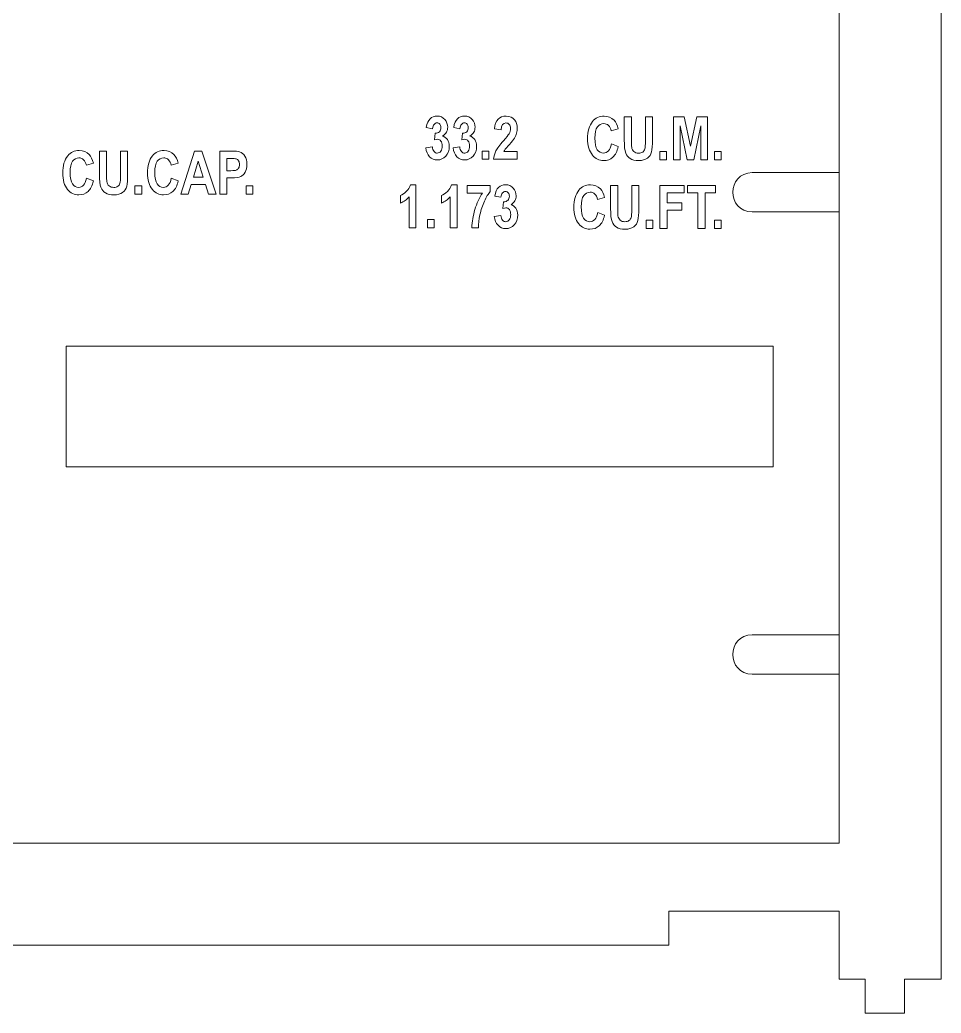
# Model space of a CAD drawing. Header units: centimetres. Extents: x -58 to 58, y -29 to 29.
# Drawn here: x -36.33 to -29.29, y -3.24 to 4.35 of the extents above; entities that cross this region are included whole.
import ezdxf

# ---------------------------------------------------------------- set-up
doc = ezdxf.new("R2010")
doc.units = ezdxf.units.CM
doc.header["$MEASUREMENT"] = 0
doc.layers.add('Layer 1', color=7, linetype='Continuous')

msp = doc.modelspace()

# ---------------------------------------------------------------- linework, layer by layer
at = {"layer": 'Layer 1', "color": 140, "lineweight": 20}
for points in [[(-42.87349, -1.93732), (-30.07363, -1.93732), (-30.07363, 11.66366), (-42.87349, 11.66366), (-42.87349, -1.93732)], [(-35.97586, 0.93627), (-30.57586, 0.93627), (-30.57586, 1.85693), (-35.97586, 1.85693), (-35.97586, 0.93627)]]:
    msp.add_lwpolyline(points, close=True, dxfattribs=at)
at = {"layer": 'Layer 1', "lineweight": 9}
msp.add_open_spline([(-29.29362, 12.7031), (-29.29362, 12.7031), (-31.3736, 12.7031), (-31.3736, 12.7031), (-31.3736, 12.7031), (-31.3736, 12.7031), (-31.3736, 12.96309), (-31.3736, 12.96309), (-31.3736, 12.96309), (-31.3736, 12.96309), (-36.47356, 12.96309), (-36.47356, 12.96309), (-36.47356, 12.96309), (-36.47356, 12.96309), (-41.57351, 12.96309), (-41.57351, 12.96309), (-41.57351, 12.96309), (-41.57351, 12.96309), (-41.57351, 12.7031), (-41.57351, 12.7031), (-41.57351, 12.7031), (-41.57351, 12.7031), (-43.65349, 12.7031), (-43.65349, 12.7031), (-43.65349, 12.7031), (-43.65349, 12.7031), (-43.65349, -2.97676), (-43.65349, -2.97676), (-43.65349, -2.97676), (-43.65349, -2.97676), (-43.37349, -2.97676), (-43.37349, -2.97676), (-43.37349, -2.97676), (-43.37349, -2.97676), (-43.37349, -3.23675), (-43.37349, -3.23675), (-43.37349, -3.23675), (-43.37349, -3.23675), (-43.07349, -3.23675), (-43.07349, -3.23675), (-43.07349, -3.23675), (-43.07349, -3.23675), (-43.07349, -2.97676), (-43.07349, -2.97676), (-43.07349, -2.97676), (-43.07349, -2.97676), (-42.87349, -2.97676), (-42.87349, -2.97676), (-42.87349, -2.97676), (-42.87349, -2.97676), (-42.87349, -2.45676), (-42.87349, -2.45676), (-42.87349, -2.45676), (-42.87349, -2.45676), (-41.57351, -2.45676), (-41.57351, -2.45676), (-41.57351, -2.45676), (-41.57351, -2.45676), (-41.57351, -2.71676), (-41.57351, -2.71676), (-41.57351, -2.71676), (-41.57351, -2.71676), (-36.47356, -2.71676), (-36.47356, -2.71676), (-36.47356, -2.71676), (-36.47356, -2.71676), (-31.3736, -2.71676), (-31.3736, -2.71676), (-31.3736, -2.71676), (-31.3736, -2.71676), (-31.3736, -2.45676), (-31.3736, -2.45676), (-31.3736, -2.45676), (-31.3736, -2.45676), (-30.07362, -2.45676), (-30.07362, -2.45676), (-30.07362, -2.45676), (-30.07362, -2.45676), (-30.07362, -2.97676), (-30.07362, -2.97676), (-30.07362, -2.97676), (-30.07362, -2.97676), (-29.87362, -2.97676), (-29.87362, -2.97676), (-29.87362, -2.97676), (-29.87362, -2.97676), (-29.87362, -3.23675), (-29.87362, -3.23675), (-29.87362, -3.23675), (-29.87362, -3.23675), (-29.57362, -3.23675), (-29.57362, -3.23675), (-29.57362, -3.23675), (-29.57362, -3.23675), (-29.57362, -2.97676), (-29.57362, -2.97676), (-29.57362, -2.97676), (-29.57362, -2.97676), (-29.29362, -2.97676), (-29.29362, -2.97676), (-29.29362, -2.97676), (-29.29362, -2.97676), (-29.29362, 12.7031), (-29.29362, 12.7031)], degree=3, knots=[0, 0, 0, 0, 0.037037, 0.037037, 0.037037, 0.037037, 0.0740741, 0.0740741, 0.0740741, 0.0740741, 0.1111111, 0.1111111, 0.1111111, 0.1111111, 0.1481481, 0.1481481, 0.1481481, 0.1481481, 0.1851852, 0.1851852, 0.1851852, 0.1851852, 0.2222222, 0.2222222, 0.2222222, 0.2222222, 0.2592593, 0.2592593, 0.2592593, 0.2592593, 0.2962963, 0.2962963, 0.2962963, 0.2962963, 0.3333333, 0.3333333, 0.3333333, 0.3333333, 0.3703704, 0.3703704, 0.3703704, 0.3703704, 0.4074074, 0.4074074, 0.4074074, 0.4074074, 0.4444444, 0.4444444, 0.4444444, 0.4444444, 0.4814815, 0.4814815, 0.4814815, 0.4814815, 0.5185185, 0.5185185, 0.5185185, 0.5185185, 0.5555556, 0.5555556, 0.5555556, 0.5555556, 0.5925926, 0.5925926, 0.5925926, 0.5925926, 0.6296296, 0.6296296, 0.6296296, 0.6296296, 0.6666667, 0.6666667, 0.6666667, 0.6666667, 0.7037037, 0.7037037, 0.7037037, 0.7037037, 0.7407407, 0.7407407, 0.7407407, 0.7407407, 0.7777778, 0.7777778, 0.7777778, 0.7777778, 0.8148148, 0.8148148, 0.8148148, 0.8148148, 0.8518519, 0.8518519, 0.8518519, 0.8518519, 0.8888889, 0.8888889, 0.8888889, 0.8888889, 0.9259259, 0.9259259, 0.9259259, 0.9259259, 1, 1, 1, 1], dxfattribs=at)
at = {"layer": 'Layer 1', "color": 140, "lineweight": 9}
for points, knots in [([(-33.22946, 3.37323), (-33.22946, 3.37323), (-33.17947, 3.38056), (-33.17947, 3.38056), (-33.17947, 3.38056), (-33.1781, 3.36512), (-33.17389, 3.35328), (-33.16679, 3.3451), (-33.16679, 3.3451), (-33.1596, 3.33692), (-33.15119, 3.33287), (-33.14149, 3.33287), (-33.14149, 3.33287), (-33.13094, 3.33287), (-33.12207, 3.33768), (-33.11473, 3.34739), (-33.11473, 3.34739), (-33.10747, 3.3571), (-33.1038, 3.37047), (-33.1038, 3.3876), (-33.1038, 3.3876), (-33.1038, 3.40357), (-33.10732, 3.41611), (-33.11435, 3.4252), (-33.11435, 3.4252), (-33.12138, 3.4343), (-33.12987, 3.43881), (-33.13988, 3.43881), (-33.13988, 3.43881), (-33.14645, 3.43881), (-33.15433, 3.4372), (-33.16342, 3.43407), (-33.16342, 3.43407), (-33.16342, 3.43407), (-33.15784, 3.48559), (-33.15784, 3.48559), (-33.15784, 3.48559), (-33.14439, 3.48528), (-33.13377, 3.48887), (-33.12589, 3.49629), (-33.12589, 3.49629), (-33.11817, 3.50362), (-33.11435, 3.5141), (-33.11435, 3.52755), (-33.11435, 3.52755), (-33.11435, 3.53878), (-33.1171, 3.54765), (-33.12268, 3.55399), (-33.12268, 3.55399), (-33.12826, 3.56034), (-33.13537, 3.56355), (-33.14409, 3.56355), (-33.14409, 3.56355), (-33.1528, 3.56355), (-33.16037, 3.55988), (-33.16671, 3.55247), (-33.16671, 3.55247), (-33.17313, 3.54505), (-33.17688, 3.53405), (-33.1781, 3.51952), (-33.1781, 3.51952), (-33.1781, 3.51952), (-33.22579, 3.52915), (-33.22579, 3.52915), (-33.22579, 3.52915), (-33.22083, 3.55935), (-33.2112, 3.58121), (-33.19683, 3.59489), (-33.19683, 3.59489), (-33.18253, 3.60857), (-33.16442, 3.61537), (-33.14256, 3.61537), (-33.14256, 3.61537), (-33.1181, 3.61537), (-33.09861, 3.60666), (-33.08416, 3.58923), (-33.08416, 3.58923), (-33.06971, 3.5718), (-33.06253, 3.55254), (-33.06253, 3.53145), (-33.06253, 3.53145), (-33.06253, 3.51715), (-33.06574, 3.50424), (-33.07224, 3.49277), (-33.07224, 3.49277), (-33.07873, 3.4813), (-33.08844, 3.47129), (-33.10136, 3.46265), (-33.10136, 3.46265), (-33.08638, 3.4586), (-33.07415, 3.44974), (-33.06475, 3.43598), (-33.06475, 3.43598), (-33.05534, 3.4223), (-33.05061, 3.4051), (-33.05061, 3.38446), (-33.05061, 3.38446), (-33.05061, 3.3545), (-33.05955, 3.32966), (-33.07736, 3.31001), (-33.07736, 3.31001), (-33.09517, 3.29037), (-33.11642, 3.28059), (-33.14103, 3.28059), (-33.14103, 3.28059), (-33.16465, 3.28059), (-33.1846, 3.28884), (-33.20095, 3.30543), (-33.20095, 3.30543), (-33.21723, 3.32201), (-33.22679, 3.34456), (-33.22946, 3.37323)], [0, 0, 0, 0, 0.0344828, 0.0344828, 0.0344828, 0.0344828, 0.0689655, 0.0689655, 0.0689655, 0.0689655, 0.1034483, 0.1034483, 0.1034483, 0.1034483, 0.137931, 0.137931, 0.137931, 0.137931, 0.1724138, 0.1724138, 0.1724138, 0.1724138, 0.2068966, 0.2068966, 0.2068966, 0.2068966, 0.2413793, 0.2413793, 0.2413793, 0.2413793, 0.2758621, 0.2758621, 0.2758621, 0.2758621, 0.3103448, 0.3103448, 0.3103448, 0.3103448, 0.3448276, 0.3448276, 0.3448276, 0.3448276, 0.3793103, 0.3793103, 0.3793103, 0.3793103, 0.4137931, 0.4137931, 0.4137931, 0.4137931, 0.4482759, 0.4482759, 0.4482759, 0.4482759, 0.4827586, 0.4827586, 0.4827586, 0.4827586, 0.5172414, 0.5172414, 0.5172414, 0.5172414, 0.5517241, 0.5517241, 0.5517241, 0.5517241, 0.5862069, 0.5862069, 0.5862069, 0.5862069, 0.6206897, 0.6206897, 0.6206897, 0.6206897, 0.6551724, 0.6551724, 0.6551724, 0.6551724, 0.6896552, 0.6896552, 0.6896552, 0.6896552, 0.7241379, 0.7241379, 0.7241379, 0.7241379, 0.7586207, 0.7586207, 0.7586207, 0.7586207, 0.7931034, 0.7931034, 0.7931034, 0.7931034, 0.8275862, 0.8275862, 0.8275862, 0.8275862, 0.862069, 0.862069, 0.862069, 0.862069, 0.8965517, 0.8965517, 0.8965517, 0.8965517, 0.9310345, 0.9310345, 0.9310345, 0.9310345, 1, 1, 1, 1]), ([(-33.02033, 3.37323), (-33.02033, 3.37323), (-32.97034, 3.38056), (-32.97034, 3.38056), (-32.97034, 3.38056), (-32.96897, 3.36512), (-32.96476, 3.35328), (-32.95766, 3.3451), (-32.95766, 3.3451), (-32.95047, 3.33692), (-32.94206, 3.33287), (-32.93236, 3.33287), (-32.93236, 3.33287), (-32.92181, 3.33287), (-32.91294, 3.33768), (-32.9056, 3.34739), (-32.9056, 3.34739), (-32.89834, 3.3571), (-32.89467, 3.37047), (-32.89467, 3.3876), (-32.89467, 3.3876), (-32.89467, 3.40357), (-32.89819, 3.41611), (-32.90522, 3.4252), (-32.90522, 3.4252), (-32.91225, 3.4343), (-32.92074, 3.43881), (-32.93075, 3.43881), (-32.93075, 3.43881), (-32.93732, 3.43881), (-32.9452, 3.4372), (-32.95429, 3.43407), (-32.95429, 3.43407), (-32.95429, 3.43407), (-32.94871, 3.48559), (-32.94871, 3.48559), (-32.94871, 3.48559), (-32.93526, 3.48528), (-32.92464, 3.48887), (-32.91676, 3.49629), (-32.91676, 3.49629), (-32.90904, 3.50362), (-32.90522, 3.5141), (-32.90522, 3.52755), (-32.90522, 3.52755), (-32.90522, 3.53878), (-32.90797, 3.54765), (-32.91355, 3.55399), (-32.91355, 3.55399), (-32.91913, 3.56034), (-32.92624, 3.56355), (-32.93496, 3.56355), (-32.93496, 3.56355), (-32.94367, 3.56355), (-32.95124, 3.55988), (-32.95758, 3.55247), (-32.95758, 3.55247), (-32.964, 3.54505), (-32.96775, 3.53405), (-32.96897, 3.51952), (-32.96897, 3.51952), (-32.96897, 3.51952), (-33.01666, 3.52915), (-33.01666, 3.52915), (-33.01666, 3.52915), (-33.0117, 3.55935), (-33.00207, 3.58121), (-32.9877, 3.59489), (-32.9877, 3.59489), (-32.9734, 3.60857), (-32.95529, 3.61537), (-32.93343, 3.61537), (-32.93343, 3.61537), (-32.90897, 3.61537), (-32.88948, 3.60666), (-32.87503, 3.58923), (-32.87503, 3.58923), (-32.86058, 3.5718), (-32.8534, 3.55254), (-32.8534, 3.53145), (-32.8534, 3.53145), (-32.8534, 3.51715), (-32.85661, 3.50424), (-32.86311, 3.49277), (-32.86311, 3.49277), (-32.8696, 3.4813), (-32.87931, 3.47129), (-32.89223, 3.46265), (-32.89223, 3.46265), (-32.87725, 3.4586), (-32.86502, 3.44974), (-32.85562, 3.43598), (-32.85562, 3.43598), (-32.84621, 3.4223), (-32.84148, 3.4051), (-32.84148, 3.38446), (-32.84148, 3.38446), (-32.84148, 3.3545), (-32.85042, 3.32966), (-32.86823, 3.31001), (-32.86823, 3.31001), (-32.88604, 3.29037), (-32.90729, 3.28059), (-32.9319, 3.28059), (-32.9319, 3.28059), (-32.95552, 3.28059), (-32.97547, 3.28884), (-32.99182, 3.30543), (-32.99182, 3.30543), (-33.0081, 3.32201), (-33.01766, 3.34456), (-33.02033, 3.37323)], [0, 0, 0, 0, 0.0344828, 0.0344828, 0.0344828, 0.0344828, 0.0689655, 0.0689655, 0.0689655, 0.0689655, 0.1034483, 0.1034483, 0.1034483, 0.1034483, 0.137931, 0.137931, 0.137931, 0.137931, 0.1724138, 0.1724138, 0.1724138, 0.1724138, 0.2068966, 0.2068966, 0.2068966, 0.2068966, 0.2413793, 0.2413793, 0.2413793, 0.2413793, 0.2758621, 0.2758621, 0.2758621, 0.2758621, 0.3103448, 0.3103448, 0.3103448, 0.3103448, 0.3448276, 0.3448276, 0.3448276, 0.3448276, 0.3793103, 0.3793103, 0.3793103, 0.3793103, 0.4137931, 0.4137931, 0.4137931, 0.4137931, 0.4482759, 0.4482759, 0.4482759, 0.4482759, 0.4827586, 0.4827586, 0.4827586, 0.4827586, 0.5172414, 0.5172414, 0.5172414, 0.5172414, 0.5517241, 0.5517241, 0.5517241, 0.5517241, 0.5862069, 0.5862069, 0.5862069, 0.5862069, 0.6206897, 0.6206897, 0.6206897, 0.6206897, 0.6551724, 0.6551724, 0.6551724, 0.6551724, 0.6896552, 0.6896552, 0.6896552, 0.6896552, 0.7241379, 0.7241379, 0.7241379, 0.7241379, 0.7586207, 0.7586207, 0.7586207, 0.7586207, 0.7931034, 0.7931034, 0.7931034, 0.7931034, 0.8275862, 0.8275862, 0.8275862, 0.8275862, 0.862069, 0.862069, 0.862069, 0.862069, 0.8965517, 0.8965517, 0.8965517, 0.8965517, 0.9310345, 0.9310345, 0.9310345, 0.9310345, 1, 1, 1, 1]), ([(-32.53054, 3.34433), (-32.53054, 3.34433), (-32.53054, 3.28609), (-32.53054, 3.28609), (-32.53054, 3.28609), (-32.53054, 3.28609), (-32.71123, 3.28609), (-32.71123, 3.28609), (-32.71123, 3.28609), (-32.70932, 3.30818), (-32.70336, 3.32912), (-32.6935, 3.349), (-32.6935, 3.349), (-32.68356, 3.36895), (-32.6643, 3.39501), (-32.63571, 3.42742), (-32.63571, 3.42742), (-32.61309, 3.45318), (-32.59918, 3.4706), (-32.59398, 3.4797), (-32.59398, 3.4797), (-32.58626, 3.493), (-32.58236, 3.5063), (-32.58236, 3.51975), (-32.58236, 3.51975), (-32.58236, 3.53405), (-32.58557, 3.54482), (-32.59191, 3.55216), (-32.59191, 3.55216), (-32.59833, 3.55942), (-32.60674, 3.56309), (-32.61714, 3.56309), (-32.61714, 3.56309), (-32.63984, 3.56309), (-32.65214, 3.54597), (-32.6539, 3.51173), (-32.6539, 3.51173), (-32.6539, 3.51173), (-32.70527, 3.51861), (-32.70527, 3.51861), (-32.70527, 3.51861), (-32.70213, 3.55193), (-32.69288, 3.57639), (-32.67744, 3.59198), (-32.67744, 3.59198), (-32.66201, 3.60758), (-32.64144, 3.61537), (-32.61576, 3.61537), (-32.61576, 3.61537), (-32.58756, 3.61537), (-32.56631, 3.6062), (-32.55202, 3.58786), (-32.55202, 3.58786), (-32.53772, 3.56951), (-32.53054, 3.54849), (-32.53054, 3.52472), (-32.53054, 3.52472), (-32.53054, 3.51127), (-32.53237, 3.49827), (-32.53604, 3.48566), (-32.53604, 3.48566), (-32.53963, 3.47305), (-32.54529, 3.46036), (-32.55286, 3.4476), (-32.55286, 3.4476), (-32.5605, 3.43483), (-32.57311, 3.41855), (-32.59084, 3.39876), (-32.59084, 3.39876), (-32.60735, 3.38011), (-32.61783, 3.3678), (-32.62226, 3.36176), (-32.62226, 3.36176), (-32.62662, 3.3558), (-32.63021, 3.34999), (-32.63288, 3.34433), (-32.63288, 3.34433), (-32.63288, 3.34433), (-32.53054, 3.34433), (-32.53054, 3.34433)], [0, 0, 0, 0, 0.047619, 0.047619, 0.047619, 0.047619, 0.0952381, 0.0952381, 0.0952381, 0.0952381, 0.1428571, 0.1428571, 0.1428571, 0.1428571, 0.1904762, 0.1904762, 0.1904762, 0.1904762, 0.2380952, 0.2380952, 0.2380952, 0.2380952, 0.2857143, 0.2857143, 0.2857143, 0.2857143, 0.3333333, 0.3333333, 0.3333333, 0.3333333, 0.3809524, 0.3809524, 0.3809524, 0.3809524, 0.4285714, 0.4285714, 0.4285714, 0.4285714, 0.4761905, 0.4761905, 0.4761905, 0.4761905, 0.5238095, 0.5238095, 0.5238095, 0.5238095, 0.5714286, 0.5714286, 0.5714286, 0.5714286, 0.6190476, 0.6190476, 0.6190476, 0.6190476, 0.6666667, 0.6666667, 0.6666667, 0.6666667, 0.7142857, 0.7142857, 0.7142857, 0.7142857, 0.7619048, 0.7619048, 0.7619048, 0.7619048, 0.8095238, 0.8095238, 0.8095238, 0.8095238, 0.8571429, 0.8571429, 0.8571429, 0.8571429, 0.9047619, 0.9047619, 0.9047619, 0.9047619, 1, 1, 1, 1]), ([(-31.81233, 3.40257), (-31.81233, 3.40257), (-31.75959, 3.38239), (-31.75959, 3.38239), (-31.75959, 3.38239), (-31.76777, 3.34548), (-31.78145, 3.31857), (-31.80056, 3.30153), (-31.80056, 3.30153), (-31.81967, 3.28448), (-31.84314, 3.276), (-31.87104, 3.276), (-31.87104, 3.276), (-31.90612, 3.276), (-31.93455, 3.28953), (-31.95634, 3.31651), (-31.95634, 3.31651), (-31.98141, 3.34769), (-31.99394, 3.38981), (-31.99394, 3.44278), (-31.99394, 3.44278), (-31.99394, 3.49873), (-31.98133, 3.54253), (-31.95611, 3.57417), (-31.95611, 3.57417), (-31.9341, 3.60161), (-31.90459, 3.61537), (-31.8676, 3.61537), (-31.8676, 3.61537), (-31.83741, 3.61537), (-31.81218, 3.60505), (-31.79185, 3.58441), (-31.79185, 3.58441), (-31.7774, 3.56974), (-31.76678, 3.54795), (-31.76005, 3.51906), (-31.76005, 3.51906), (-31.76005, 3.51906), (-31.81371, 3.50347), (-31.81371, 3.50347), (-31.81371, 3.50347), (-31.81715, 3.5212), (-31.82403, 3.53481), (-31.83427, 3.54428), (-31.83427, 3.54428), (-31.84451, 3.55376), (-31.85659, 3.5585), (-31.8705, 3.5585), (-31.8705, 3.5585), (-31.89037, 3.5585), (-31.90658, 3.54986), (-31.91911, 3.53259), (-31.91911, 3.53259), (-31.93173, 3.51531), (-31.93799, 3.4868), (-31.93799, 3.44706), (-31.93799, 3.44706), (-31.93799, 3.40578), (-31.93188, 3.37643), (-31.91965, 3.35901), (-31.91965, 3.35901), (-31.90742, 3.34158), (-31.8916, 3.33286), (-31.87203, 3.33286), (-31.87203, 3.33286), (-31.85774, 3.33286), (-31.84535, 3.33844), (-31.83488, 3.34953), (-31.83488, 3.34953), (-31.82449, 3.36069), (-31.81692, 3.37834), (-31.81233, 3.40257)], [0, 0, 0, 0, 0.0526316, 0.0526316, 0.0526316, 0.0526316, 0.1052632, 0.1052632, 0.1052632, 0.1052632, 0.1578947, 0.1578947, 0.1578947, 0.1578947, 0.2105263, 0.2105263, 0.2105263, 0.2105263, 0.2631579, 0.2631579, 0.2631579, 0.2631579, 0.3157895, 0.3157895, 0.3157895, 0.3157895, 0.3684211, 0.3684211, 0.3684211, 0.3684211, 0.4210526, 0.4210526, 0.4210526, 0.4210526, 0.4736842, 0.4736842, 0.4736842, 0.4736842, 0.5263158, 0.5263158, 0.5263158, 0.5263158, 0.5789474, 0.5789474, 0.5789474, 0.5789474, 0.6315789, 0.6315789, 0.6315789, 0.6315789, 0.6842105, 0.6842105, 0.6842105, 0.6842105, 0.7368421, 0.7368421, 0.7368421, 0.7368421, 0.7894737, 0.7894737, 0.7894737, 0.7894737, 0.8421053, 0.8421053, 0.8421053, 0.8421053, 0.8947368, 0.8947368, 0.8947368, 0.8947368, 1, 1, 1, 1]), ([(-31.71335, 3.60986), (-31.71335, 3.60986), (-31.65924, 3.60986), (-31.65924, 3.60986), (-31.65924, 3.60986), (-31.65924, 3.60986), (-31.65924, 3.43223), (-31.65924, 3.43223), (-31.65924, 3.43223), (-31.65924, 3.40464), (-31.65855, 3.38667), (-31.65717, 3.37827), (-31.65717, 3.37827), (-31.6548, 3.36382), (-31.64907, 3.35266), (-31.63997, 3.34471), (-31.63997, 3.34471), (-31.63088, 3.33684), (-31.61888, 3.33286), (-31.60397, 3.33286), (-31.60397, 3.33286), (-31.59136, 3.33286), (-31.58112, 3.33569), (-31.57309, 3.34127), (-31.57309, 3.34127), (-31.56514, 3.34685), (-31.55972, 3.35457), (-31.55681, 3.36451), (-31.55681, 3.36451), (-31.55383, 3.37444), (-31.55238, 3.39577), (-31.55238, 3.42841), (-31.55238, 3.42841), (-31.55238, 3.42841), (-31.55238, 3.60986), (-31.55238, 3.60986), (-31.55238, 3.60986), (-31.55238, 3.60986), (-31.49826, 3.60986), (-31.49826, 3.60986), (-31.49826, 3.60986), (-31.49826, 3.60986), (-31.49826, 3.43743), (-31.49826, 3.43743), (-31.49826, 3.43743), (-31.49826, 3.3934), (-31.50063, 3.3616), (-31.5053, 3.34196), (-31.5053, 3.34196), (-31.51003, 3.32232), (-31.52066, 3.30642), (-31.53717, 3.29426), (-31.53717, 3.29426), (-31.55368, 3.28211), (-31.57546, 3.276), (-31.60252, 3.276), (-31.60252, 3.276), (-31.63065, 3.276), (-31.65259, 3.28104), (-31.66841, 3.29113), (-31.66841, 3.29113), (-31.68415, 3.30122), (-31.69562, 3.31536), (-31.70273, 3.33363), (-31.70273, 3.33363), (-31.70984, 3.35197), (-31.71335, 3.38568), (-31.71335, 3.43475), (-31.71335, 3.43475), (-31.71335, 3.43475), (-31.71335, 3.60986), (-31.71335, 3.60986)], [0, 0, 0, 0, 0.0526316, 0.0526316, 0.0526316, 0.0526316, 0.1052632, 0.1052632, 0.1052632, 0.1052632, 0.1578947, 0.1578947, 0.1578947, 0.1578947, 0.2105263, 0.2105263, 0.2105263, 0.2105263, 0.2631579, 0.2631579, 0.2631579, 0.2631579, 0.3157895, 0.3157895, 0.3157895, 0.3157895, 0.3684211, 0.3684211, 0.3684211, 0.3684211, 0.4210526, 0.4210526, 0.4210526, 0.4210526, 0.4736842, 0.4736842, 0.4736842, 0.4736842, 0.5263158, 0.5263158, 0.5263158, 0.5263158, 0.5789474, 0.5789474, 0.5789474, 0.5789474, 0.6315789, 0.6315789, 0.6315789, 0.6315789, 0.6842105, 0.6842105, 0.6842105, 0.6842105, 0.7368421, 0.7368421, 0.7368421, 0.7368421, 0.7894737, 0.7894737, 0.7894737, 0.7894737, 0.8421053, 0.8421053, 0.8421053, 0.8421053, 0.8947368, 0.8947368, 0.8947368, 0.8947368, 1, 1, 1, 1]), ([(-31.33783, 3.2815), (-31.33783, 3.2815), (-31.33783, 3.60986), (-31.33783, 3.60986), (-31.33783, 3.60986), (-31.33783, 3.60986), (-31.25673, 3.60986), (-31.25673, 3.60986), (-31.25673, 3.60986), (-31.25673, 3.60986), (-31.20781, 3.38545), (-31.20781, 3.38545), (-31.20781, 3.38545), (-31.20781, 3.38545), (-31.15951, 3.60986), (-31.15951, 3.60986), (-31.15951, 3.60986), (-31.15951, 3.60986), (-31.0778, 3.60986), (-31.0778, 3.60986), (-31.0778, 3.60986), (-31.0778, 3.60986), (-31.0778, 3.2815), (-31.0778, 3.2815), (-31.0778, 3.2815), (-31.0778, 3.2815), (-31.12825, 3.2815), (-31.12825, 3.2815), (-31.12825, 3.2815), (-31.12825, 3.2815), (-31.12825, 3.54046), (-31.12825, 3.54046), (-31.12825, 3.54046), (-31.12825, 3.54046), (-31.18183, 3.2815), (-31.18183, 3.2815), (-31.18183, 3.2815), (-31.18183, 3.2815), (-31.23373, 3.2815), (-31.23373, 3.2815), (-31.23373, 3.2815), (-31.23373, 3.2815), (-31.28738, 3.54046), (-31.28738, 3.54046), (-31.28738, 3.54046), (-31.28738, 3.54046), (-31.28738, 3.2815), (-31.28738, 3.2815), (-31.28738, 3.2815), (-31.28738, 3.2815), (-31.33783, 3.2815), (-31.33783, 3.2815)], [0, 0, 0, 0, 0.0714286, 0.0714286, 0.0714286, 0.0714286, 0.1428571, 0.1428571, 0.1428571, 0.1428571, 0.2142857, 0.2142857, 0.2142857, 0.2142857, 0.2857143, 0.2857143, 0.2857143, 0.2857143, 0.3571429, 0.3571429, 0.3571429, 0.3571429, 0.4285714, 0.4285714, 0.4285714, 0.4285714, 0.5, 0.5, 0.5, 0.5, 0.5714286, 0.5714286, 0.5714286, 0.5714286, 0.6428571, 0.6428571, 0.6428571, 0.6428571, 0.7142857, 0.7142857, 0.7142857, 0.7142857, 0.7857143, 0.7857143, 0.7857143, 0.7857143, 0.8571429, 0.8571429, 0.8571429, 0.8571429, 1, 1, 1, 1]), ([(-35.8209, 3.14044), (-35.8209, 3.14044), (-35.76816, 3.12026), (-35.76816, 3.12026), (-35.76816, 3.12026), (-35.77634, 3.08335), (-35.79002, 3.05644), (-35.80913, 3.0394), (-35.80913, 3.0394), (-35.82824, 3.02235), (-35.85171, 3.01387), (-35.87961, 3.01387), (-35.87961, 3.01387), (-35.91469, 3.01387), (-35.94312, 3.0274), (-35.96491, 3.05438), (-35.96491, 3.05438), (-35.98998, 3.08556), (-36.00251, 3.12768), (-36.00251, 3.18065), (-36.00251, 3.18065), (-36.00251, 3.2366), (-35.9899, 3.2804), (-35.96468, 3.31204), (-35.96468, 3.31204), (-35.94267, 3.33948), (-35.91316, 3.35324), (-35.87617, 3.35324), (-35.87617, 3.35324), (-35.84598, 3.35324), (-35.82075, 3.34292), (-35.80042, 3.32228), (-35.80042, 3.32228), (-35.78597, 3.30761), (-35.77535, 3.28582), (-35.76862, 3.25693), (-35.76862, 3.25693), (-35.76862, 3.25693), (-35.82228, 3.24134), (-35.82228, 3.24134), (-35.82228, 3.24134), (-35.82572, 3.25907), (-35.8326, 3.27268), (-35.84284, 3.28215), (-35.84284, 3.28215), (-35.85308, 3.29163), (-35.86516, 3.29637), (-35.87907, 3.29637), (-35.87907, 3.29637), (-35.89894, 3.29637), (-35.91515, 3.28773), (-35.92768, 3.27046), (-35.92768, 3.27046), (-35.9403, 3.25318), (-35.94656, 3.22467), (-35.94656, 3.18493), (-35.94656, 3.18493), (-35.94656, 3.14365), (-35.94045, 3.1143), (-35.92822, 3.09688), (-35.92822, 3.09688), (-35.91599, 3.07945), (-35.90017, 3.07073), (-35.8806, 3.07073), (-35.8806, 3.07073), (-35.86631, 3.07073), (-35.85392, 3.07631), (-35.84345, 3.0874), (-35.84345, 3.0874), (-35.83306, 3.09856), (-35.82549, 3.11621), (-35.8209, 3.14044)], [0, 0, 0, 0, 0.0526316, 0.0526316, 0.0526316, 0.0526316, 0.1052632, 0.1052632, 0.1052632, 0.1052632, 0.1578947, 0.1578947, 0.1578947, 0.1578947, 0.2105263, 0.2105263, 0.2105263, 0.2105263, 0.2631579, 0.2631579, 0.2631579, 0.2631579, 0.3157895, 0.3157895, 0.3157895, 0.3157895, 0.3684211, 0.3684211, 0.3684211, 0.3684211, 0.4210526, 0.4210526, 0.4210526, 0.4210526, 0.4736842, 0.4736842, 0.4736842, 0.4736842, 0.5263158, 0.5263158, 0.5263158, 0.5263158, 0.5789474, 0.5789474, 0.5789474, 0.5789474, 0.6315789, 0.6315789, 0.6315789, 0.6315789, 0.6842105, 0.6842105, 0.6842105, 0.6842105, 0.7368421, 0.7368421, 0.7368421, 0.7368421, 0.7894737, 0.7894737, 0.7894737, 0.7894737, 0.8421053, 0.8421053, 0.8421053, 0.8421053, 0.8947368, 0.8947368, 0.8947368, 0.8947368, 1, 1, 1, 1]), ([(-35.72192, 3.34773), (-35.72192, 3.34773), (-35.66781, 3.34773), (-35.66781, 3.34773), (-35.66781, 3.34773), (-35.66781, 3.34773), (-35.66781, 3.1701), (-35.66781, 3.1701), (-35.66781, 3.1701), (-35.66781, 3.14251), (-35.66712, 3.12454), (-35.66574, 3.11614), (-35.66574, 3.11614), (-35.66337, 3.10169), (-35.65764, 3.09053), (-35.64854, 3.08258), (-35.64854, 3.08258), (-35.63945, 3.07471), (-35.62745, 3.07073), (-35.61254, 3.07073), (-35.61254, 3.07073), (-35.59993, 3.07073), (-35.58969, 3.07356), (-35.58166, 3.07914), (-35.58166, 3.07914), (-35.57371, 3.08472), (-35.56829, 3.09244), (-35.56538, 3.10238), (-35.56538, 3.10238), (-35.5624, 3.11231), (-35.56095, 3.13364), (-35.56095, 3.16628), (-35.56095, 3.16628), (-35.56095, 3.16628), (-35.56095, 3.34773), (-35.56095, 3.34773), (-35.56095, 3.34773), (-35.56095, 3.34773), (-35.50683, 3.34773), (-35.50683, 3.34773), (-35.50683, 3.34773), (-35.50683, 3.34773), (-35.50683, 3.1753), (-35.50683, 3.1753), (-35.50683, 3.1753), (-35.50683, 3.13127), (-35.5092, 3.09947), (-35.51387, 3.07983), (-35.51387, 3.07983), (-35.5186, 3.06019), (-35.52923, 3.04429), (-35.54574, 3.03213), (-35.54574, 3.03213), (-35.56225, 3.01998), (-35.58403, 3.01387), (-35.61109, 3.01387), (-35.61109, 3.01387), (-35.63922, 3.01387), (-35.66116, 3.01891), (-35.67698, 3.029), (-35.67698, 3.029), (-35.69272, 3.03909), (-35.70419, 3.05323), (-35.7113, 3.0715), (-35.7113, 3.0715), (-35.71841, 3.08984), (-35.72192, 3.12355), (-35.72192, 3.17262), (-35.72192, 3.17262), (-35.72192, 3.17262), (-35.72192, 3.34773), (-35.72192, 3.34773)], [0, 0, 0, 0, 0.0526316, 0.0526316, 0.0526316, 0.0526316, 0.1052632, 0.1052632, 0.1052632, 0.1052632, 0.1578947, 0.1578947, 0.1578947, 0.1578947, 0.2105263, 0.2105263, 0.2105263, 0.2105263, 0.2631579, 0.2631579, 0.2631579, 0.2631579, 0.3157895, 0.3157895, 0.3157895, 0.3157895, 0.3684211, 0.3684211, 0.3684211, 0.3684211, 0.4210526, 0.4210526, 0.4210526, 0.4210526, 0.4736842, 0.4736842, 0.4736842, 0.4736842, 0.5263158, 0.5263158, 0.5263158, 0.5263158, 0.5789474, 0.5789474, 0.5789474, 0.5789474, 0.6315789, 0.6315789, 0.6315789, 0.6315789, 0.6842105, 0.6842105, 0.6842105, 0.6842105, 0.7368421, 0.7368421, 0.7368421, 0.7368421, 0.7894737, 0.7894737, 0.7894737, 0.7894737, 0.8421053, 0.8421053, 0.8421053, 0.8421053, 0.8947368, 0.8947368, 0.8947368, 0.8947368, 1, 1, 1, 1]), ([(-35.1735, 3.14044), (-35.1735, 3.14044), (-35.12076, 3.12026), (-35.12076, 3.12026), (-35.12076, 3.12026), (-35.12894, 3.08335), (-35.14262, 3.05644), (-35.16173, 3.0394), (-35.16173, 3.0394), (-35.18084, 3.02235), (-35.20431, 3.01387), (-35.23221, 3.01387), (-35.23221, 3.01387), (-35.26729, 3.01387), (-35.29572, 3.0274), (-35.31751, 3.05438), (-35.31751, 3.05438), (-35.34258, 3.08556), (-35.35511, 3.12768), (-35.35511, 3.18065), (-35.35511, 3.18065), (-35.35511, 3.2366), (-35.3425, 3.2804), (-35.31728, 3.31204), (-35.31728, 3.31204), (-35.29527, 3.33948), (-35.26576, 3.35324), (-35.22877, 3.35324), (-35.22877, 3.35324), (-35.19858, 3.35324), (-35.17335, 3.34292), (-35.15302, 3.32228), (-35.15302, 3.32228), (-35.13857, 3.30761), (-35.12795, 3.28582), (-35.12122, 3.25693), (-35.12122, 3.25693), (-35.12122, 3.25693), (-35.17488, 3.24134), (-35.17488, 3.24134), (-35.17488, 3.24134), (-35.17832, 3.25907), (-35.1852, 3.27268), (-35.19544, 3.28215), (-35.19544, 3.28215), (-35.20568, 3.29163), (-35.21776, 3.29637), (-35.23167, 3.29637), (-35.23167, 3.29637), (-35.25154, 3.29637), (-35.26775, 3.28773), (-35.28028, 3.27046), (-35.28028, 3.27046), (-35.2929, 3.25318), (-35.29916, 3.22467), (-35.29916, 3.18493), (-35.29916, 3.18493), (-35.29916, 3.14365), (-35.29305, 3.1143), (-35.28082, 3.09688), (-35.28082, 3.09688), (-35.26859, 3.07945), (-35.25277, 3.07073), (-35.2332, 3.07073), (-35.2332, 3.07073), (-35.21891, 3.07073), (-35.20652, 3.07631), (-35.19605, 3.0874), (-35.19605, 3.0874), (-35.18566, 3.09856), (-35.17809, 3.11621), (-35.1735, 3.14044)], [0, 0, 0, 0, 0.0526316, 0.0526316, 0.0526316, 0.0526316, 0.1052632, 0.1052632, 0.1052632, 0.1052632, 0.1578947, 0.1578947, 0.1578947, 0.1578947, 0.2105263, 0.2105263, 0.2105263, 0.2105263, 0.2631579, 0.2631579, 0.2631579, 0.2631579, 0.3157895, 0.3157895, 0.3157895, 0.3157895, 0.3684211, 0.3684211, 0.3684211, 0.3684211, 0.4210526, 0.4210526, 0.4210526, 0.4210526, 0.4736842, 0.4736842, 0.4736842, 0.4736842, 0.5263158, 0.5263158, 0.5263158, 0.5263158, 0.5789474, 0.5789474, 0.5789474, 0.5789474, 0.6315789, 0.6315789, 0.6315789, 0.6315789, 0.6842105, 0.6842105, 0.6842105, 0.6842105, 0.7368421, 0.7368421, 0.7368421, 0.7368421, 0.7894737, 0.7894737, 0.7894737, 0.7894737, 0.8421053, 0.8421053, 0.8421053, 0.8421053, 0.8947368, 0.8947368, 0.8947368, 0.8947368, 1, 1, 1, 1]), ([(-34.83146, 3.01937), (-34.83146, 3.01937), (-34.89031, 3.01937), (-34.89031, 3.01937), (-34.89031, 3.01937), (-34.89031, 3.01937), (-34.91332, 3.09366), (-34.91332, 3.09366), (-34.91332, 3.09366), (-34.91332, 3.09366), (-35.02155, 3.09366), (-35.02155, 3.09366), (-35.02155, 3.09366), (-35.02155, 3.09366), (-35.0438, 3.01937), (-35.0438, 3.01937), (-35.0438, 3.01937), (-35.0438, 3.01937), (-35.10158, 3.01937), (-35.10158, 3.01937), (-35.10158, 3.01937), (-35.10158, 3.01937), (-34.99694, 3.34773), (-34.99694, 3.34773), (-34.99694, 3.34773), (-34.99694, 3.34773), (-34.939, 3.34773), (-34.939, 3.34773), (-34.939, 3.34773), (-34.939, 3.34773), (-34.83146, 3.01937), (-34.83146, 3.01937)], [0, 0, 0, 0, 0.1111111, 0.1111111, 0.1111111, 0.1111111, 0.2222222, 0.2222222, 0.2222222, 0.2222222, 0.3333333, 0.3333333, 0.3333333, 0.3333333, 0.4444444, 0.4444444, 0.4444444, 0.4444444, 0.5555556, 0.5555556, 0.5555556, 0.5555556, 0.6666667, 0.6666667, 0.6666667, 0.6666667, 0.7777778, 0.7777778, 0.7777778, 0.7777778, 1, 1, 1, 1]), ([(-34.80264, 3.01937), (-34.80264, 3.01937), (-34.80264, 3.34773), (-34.80264, 3.34773), (-34.80264, 3.34773), (-34.80264, 3.34773), (-34.71528, 3.34773), (-34.71528, 3.34773), (-34.71528, 3.34773), (-34.68272, 3.34773), (-34.66139, 3.34613), (-34.65138, 3.343), (-34.65138, 3.343), (-34.6354, 3.33795), (-34.62226, 3.3271), (-34.61186, 3.31051), (-34.61186, 3.31051), (-34.60147, 3.294), (-34.59627, 3.2726), (-34.59627, 3.24646), (-34.59627, 3.24646), (-34.59627, 3.22276), (-34.60078, 3.20281), (-34.60972, 3.18676), (-34.60972, 3.18676), (-34.61866, 3.17071), (-34.6299, 3.15948), (-34.64335, 3.15298), (-34.64335, 3.15298), (-34.65681, 3.14648), (-34.67997, 3.14319), (-34.71283, 3.14319), (-34.71283, 3.14319), (-34.71283, 3.14319), (-34.74853, 3.14319), (-34.74853, 3.14319), (-34.74853, 3.14319), (-34.74853, 3.14319), (-34.74853, 3.01937), (-34.74853, 3.01937), (-34.74853, 3.01937), (-34.74853, 3.01937), (-34.80264, 3.01937), (-34.80264, 3.01937)], [0, 0, 0, 0, 0.0833333, 0.0833333, 0.0833333, 0.0833333, 0.1666667, 0.1666667, 0.1666667, 0.1666667, 0.25, 0.25, 0.25, 0.25, 0.3333333, 0.3333333, 0.3333333, 0.3333333, 0.4166667, 0.4166667, 0.4166667, 0.4166667, 0.5, 0.5, 0.5, 0.5, 0.5833333, 0.5833333, 0.5833333, 0.5833333, 0.6666667, 0.6666667, 0.6666667, 0.6666667, 0.75, 0.75, 0.75, 0.75, 0.8333333, 0.8333333, 0.8333333, 0.8333333, 1, 1, 1, 1]), ([(-32.79882, 3.28609), (-32.79882, 3.28609), (-32.79882, 3.34892), (-32.79882, 3.34892), (-32.79882, 3.34892), (-32.79882, 3.34892), (-32.74746, 3.34892), (-32.74746, 3.34892), (-32.74746, 3.34892), (-32.74746, 3.34892), (-32.74746, 3.28609), (-32.74746, 3.28609), (-32.74746, 3.28609), (-32.74746, 3.28609), (-32.79882, 3.28609), (-32.79882, 3.28609)], [0, 0, 0, 0, 0.2, 0.2, 0.2, 0.2, 0.4, 0.4, 0.4, 0.4, 0.6, 0.6, 0.6, 0.6, 1, 1, 1, 1]), ([(-31.44239, 3.2815), (-31.44239, 3.2815), (-31.44239, 3.34433), (-31.44239, 3.34433), (-31.44239, 3.34433), (-31.44239, 3.34433), (-31.39103, 3.34433), (-31.39103, 3.34433), (-31.39103, 3.34433), (-31.39103, 3.34433), (-31.39103, 3.2815), (-31.39103, 3.2815), (-31.39103, 3.2815), (-31.39103, 3.2815), (-31.44239, 3.2815), (-31.44239, 3.2815)], [0, 0, 0, 0, 0.2, 0.2, 0.2, 0.2, 0.4, 0.4, 0.4, 0.4, 0.6, 0.6, 0.6, 0.6, 1, 1, 1, 1]), ([(-31.02452, 3.2815), (-31.02452, 3.2815), (-31.02452, 3.34433), (-31.02452, 3.34433), (-31.02452, 3.34433), (-31.02452, 3.34433), (-30.97316, 3.34433), (-30.97316, 3.34433), (-30.97316, 3.34433), (-30.97316, 3.34433), (-30.97316, 3.2815), (-30.97316, 3.2815), (-30.97316, 3.2815), (-30.97316, 3.2815), (-31.02452, 3.2815), (-31.02452, 3.2815)], [0, 0, 0, 0, 0.2, 0.2, 0.2, 0.2, 0.4, 0.4, 0.4, 0.4, 0.6, 0.6, 0.6, 0.6, 1, 1, 1, 1]), ([(-34.93105, 3.14916), (-34.93105, 3.14916), (-34.96835, 3.27107), (-34.96835, 3.27107), (-34.96835, 3.27107), (-34.96835, 3.27107), (-35.00489, 3.14916), (-35.00489, 3.14916), (-35.00489, 3.14916), (-35.00489, 3.14916), (-34.93105, 3.14916), (-34.93105, 3.14916)], [0, 0, 0, 0, 0.25, 0.25, 0.25, 0.25, 0.5, 0.5, 0.5, 0.5, 1, 1, 1, 1]), ([(-34.74853, 3.29224), (-34.74853, 3.29224), (-34.74853, 3.19869), (-34.74853, 3.19869), (-34.74853, 3.19869), (-34.74853, 3.19869), (-34.71834, 3.19869), (-34.71834, 3.19869), (-34.71834, 3.19869), (-34.69816, 3.19869), (-34.68432, 3.20014), (-34.67706, 3.20297), (-34.67706, 3.20297), (-34.6698, 3.20579), (-34.66384, 3.21092), (-34.65917, 3.21833), (-34.65917, 3.21833), (-34.65451, 3.22582), (-34.65222, 3.23492), (-34.65222, 3.24569), (-34.65222, 3.24569), (-34.65222, 3.25662), (-34.65459, 3.26587), (-34.6594, 3.27336), (-34.6594, 3.27336), (-34.66422, 3.28085), (-34.67018, 3.2859), (-34.67721, 3.28842), (-34.67721, 3.28842), (-34.68425, 3.29094), (-34.69915, 3.29224), (-34.722, 3.29224), (-34.722, 3.29224), (-34.722, 3.29224), (-34.74853, 3.29224), (-34.74853, 3.29224)], [0, 0, 0, 0, 0.1, 0.1, 0.1, 0.1, 0.2, 0.2, 0.2, 0.2, 0.3, 0.3, 0.3, 0.3, 0.4, 0.4, 0.4, 0.4, 0.5, 0.5, 0.5, 0.5, 0.6, 0.6, 0.6, 0.6, 0.7, 0.7, 0.7, 0.7, 0.8, 0.8, 0.8, 0.8, 1, 1, 1, 1]), ([(-35.45096, 3.01937), (-35.45096, 3.01937), (-35.45096, 3.0822), (-35.45096, 3.0822), (-35.45096, 3.0822), (-35.45096, 3.0822), (-35.3996, 3.0822), (-35.3996, 3.0822), (-35.3996, 3.0822), (-35.3996, 3.0822), (-35.3996, 3.01937), (-35.3996, 3.01937), (-35.3996, 3.01937), (-35.3996, 3.01937), (-35.45096, 3.01937), (-35.45096, 3.01937)], [0, 0, 0, 0, 0.2, 0.2, 0.2, 0.2, 0.4, 0.4, 0.4, 0.4, 0.6, 0.6, 0.6, 0.6, 1, 1, 1, 1]), ([(-34.60093, 3.01937), (-34.60093, 3.01937), (-34.60093, 3.0822), (-34.60093, 3.0822), (-34.60093, 3.0822), (-34.60093, 3.0822), (-34.54957, 3.0822), (-34.54957, 3.0822), (-34.54957, 3.0822), (-34.54957, 3.0822), (-34.54957, 3.01937), (-34.54957, 3.01937), (-34.54957, 3.01937), (-34.54957, 3.01937), (-34.60093, 3.01937), (-34.60093, 3.01937)], [0, 0, 0, 0, 0.2, 0.2, 0.2, 0.2, 0.4, 0.4, 0.4, 0.4, 0.6, 0.6, 0.6, 0.6, 1, 1, 1, 1]), ([(-33.30468, 2.76182), (-33.30468, 2.76182), (-33.3565, 2.76182), (-33.3565, 2.76182), (-33.3565, 2.76182), (-33.3565, 2.76182), (-33.3565, 2.99892), (-33.3565, 2.99892), (-33.3565, 2.99892), (-33.37569, 2.97729), (-33.39785, 2.96139), (-33.423, 2.95123), (-33.423, 2.95123), (-33.423, 2.95123), (-33.423, 3.00855), (-33.423, 3.00855), (-33.423, 3.00855), (-33.40863, 3.01436), (-33.3938, 3.02468), (-33.37844, 3.03958), (-33.37844, 3.03958), (-33.363, 3.05449), (-33.35237, 3.07169), (-33.34634, 3.0911), (-33.34634, 3.0911), (-33.34634, 3.0911), (-33.30468, 3.0911), (-33.30468, 3.0911), (-33.30468, 3.0911), (-33.30468, 3.0911), (-33.30468, 2.76182), (-33.30468, 2.76182)], [0, 0, 0, 0, 0.1111111, 0.1111111, 0.1111111, 0.1111111, 0.2222222, 0.2222222, 0.2222222, 0.2222222, 0.3333333, 0.3333333, 0.3333333, 0.3333333, 0.4444444, 0.4444444, 0.4444444, 0.4444444, 0.5555556, 0.5555556, 0.5555556, 0.5555556, 0.6666667, 0.6666667, 0.6666667, 0.6666667, 0.7777778, 0.7777778, 0.7777778, 0.7777778, 1, 1, 1, 1]), ([(-32.99099, 2.76182), (-32.99099, 2.76182), (-33.04281, 2.76182), (-33.04281, 2.76182), (-33.04281, 2.76182), (-33.04281, 2.76182), (-33.04281, 2.99892), (-33.04281, 2.99892), (-33.04281, 2.99892), (-33.062, 2.97729), (-33.08416, 2.96139), (-33.10931, 2.95123), (-33.10931, 2.95123), (-33.10931, 2.95123), (-33.10931, 3.00855), (-33.10931, 3.00855), (-33.10931, 3.00855), (-33.09494, 3.01436), (-33.08011, 3.02468), (-33.06475, 3.03958), (-33.06475, 3.03958), (-33.04931, 3.05449), (-33.03868, 3.07169), (-33.03265, 3.0911), (-33.03265, 3.0911), (-33.03265, 3.0911), (-32.99099, 3.0911), (-32.99099, 3.0911), (-32.99099, 3.0911), (-32.99099, 3.0911), (-32.99099, 2.76182), (-32.99099, 2.76182)], [0, 0, 0, 0, 0.1111111, 0.1111111, 0.1111111, 0.1111111, 0.2222222, 0.2222222, 0.2222222, 0.2222222, 0.3333333, 0.3333333, 0.3333333, 0.3333333, 0.4444444, 0.4444444, 0.4444444, 0.4444444, 0.5555556, 0.5555556, 0.5555556, 0.5555556, 0.6666667, 0.6666667, 0.6666667, 0.6666667, 0.7777778, 0.7777778, 0.7777778, 0.7777778, 1, 1, 1, 1]), ([(-32.91394, 3.02736), (-32.91394, 3.02736), (-32.91394, 3.0856), (-32.91394, 3.0856), (-32.91394, 3.0856), (-32.91394, 3.0856), (-32.73783, 3.0856), (-32.73783, 3.0856), (-32.73783, 3.0856), (-32.73783, 3.0856), (-32.73783, 3.03989), (-32.73783, 3.03989), (-32.73783, 3.03989), (-32.75228, 3.02246), (-32.76688, 2.99762), (-32.78171, 2.96544), (-32.78171, 2.96544), (-32.79646, 2.93334), (-32.80792, 2.89879), (-32.81603, 2.86203), (-32.81603, 2.86203), (-32.82413, 2.82526), (-32.82818, 2.79186), (-32.82818, 2.76182), (-32.82818, 2.76182), (-32.82818, 2.76182), (-32.87771, 2.76182), (-32.87771, 2.76182), (-32.87771, 2.76182), (-32.87649, 2.80845), (-32.86877, 2.85499), (-32.85447, 2.90139), (-32.85447, 2.90139), (-32.84026, 2.94786), (-32.82099, 2.98983), (-32.79676, 3.02736), (-32.79676, 3.02736), (-32.79676, 3.02736), (-32.91394, 3.02736), (-32.91394, 3.02736)], [0, 0, 0, 0, 0.0909091, 0.0909091, 0.0909091, 0.0909091, 0.1818182, 0.1818182, 0.1818182, 0.1818182, 0.2727273, 0.2727273, 0.2727273, 0.2727273, 0.3636364, 0.3636364, 0.3636364, 0.3636364, 0.4545455, 0.4545455, 0.4545455, 0.4545455, 0.5454545, 0.5454545, 0.5454545, 0.5454545, 0.6363636, 0.6363636, 0.6363636, 0.6363636, 0.7272727, 0.7272727, 0.7272727, 0.7272727, 0.8181818, 0.8181818, 0.8181818, 0.8181818, 1, 1, 1, 1]), ([(-32.70664, 2.84896), (-32.70664, 2.84896), (-32.65665, 2.85629), (-32.65665, 2.85629), (-32.65665, 2.85629), (-32.65528, 2.84085), (-32.65107, 2.82901), (-32.64397, 2.82083), (-32.64397, 2.82083), (-32.63678, 2.81265), (-32.62837, 2.8086), (-32.61867, 2.8086), (-32.61867, 2.8086), (-32.60812, 2.8086), (-32.59925, 2.81341), (-32.59191, 2.82312), (-32.59191, 2.82312), (-32.58465, 2.83283), (-32.58098, 2.8462), (-32.58098, 2.86333), (-32.58098, 2.86333), (-32.58098, 2.8793), (-32.5845, 2.89184), (-32.59153, 2.90093), (-32.59153, 2.90093), (-32.59856, 2.91003), (-32.60705, 2.91454), (-32.61706, 2.91454), (-32.61706, 2.91454), (-32.62363, 2.91454), (-32.63151, 2.91293), (-32.6406, 2.9098), (-32.6406, 2.9098), (-32.6406, 2.9098), (-32.63502, 2.96132), (-32.63502, 2.96132), (-32.63502, 2.96132), (-32.62157, 2.96101), (-32.61095, 2.9646), (-32.60307, 2.97202), (-32.60307, 2.97202), (-32.59535, 2.97935), (-32.59153, 2.98983), (-32.59153, 3.00328), (-32.59153, 3.00328), (-32.59153, 3.01451), (-32.59428, 3.02338), (-32.59986, 3.02972), (-32.59986, 3.02972), (-32.60544, 3.03607), (-32.61255, 3.03928), (-32.62127, 3.03928), (-32.62127, 3.03928), (-32.62998, 3.03928), (-32.63755, 3.03561), (-32.64389, 3.0282), (-32.64389, 3.0282), (-32.65031, 3.02078), (-32.65406, 3.00978), (-32.65528, 2.99525), (-32.65528, 2.99525), (-32.65528, 2.99525), (-32.70297, 3.00488), (-32.70297, 3.00488), (-32.70297, 3.00488), (-32.69801, 3.03508), (-32.68838, 3.05694), (-32.67401, 3.07062), (-32.67401, 3.07062), (-32.65971, 3.0843), (-32.6416, 3.0911), (-32.61974, 3.0911), (-32.61974, 3.0911), (-32.59528, 3.0911), (-32.57579, 3.08239), (-32.56134, 3.06496), (-32.56134, 3.06496), (-32.54689, 3.04753), (-32.53971, 3.02827), (-32.53971, 3.00718), (-32.53971, 3.00718), (-32.53971, 2.99288), (-32.54292, 2.97997), (-32.54942, 2.9685), (-32.54942, 2.9685), (-32.55591, 2.95703), (-32.56562, 2.94702), (-32.57854, 2.93838), (-32.57854, 2.93838), (-32.56356, 2.93433), (-32.55133, 2.92547), (-32.54193, 2.91171), (-32.54193, 2.91171), (-32.53252, 2.89803), (-32.52779, 2.88083), (-32.52779, 2.86019), (-32.52779, 2.86019), (-32.52779, 2.83023), (-32.53673, 2.80539), (-32.55454, 2.78574), (-32.55454, 2.78574), (-32.57235, 2.7661), (-32.5936, 2.75632), (-32.61821, 2.75632), (-32.61821, 2.75632), (-32.64183, 2.75632), (-32.66178, 2.76457), (-32.67813, 2.78116), (-32.67813, 2.78116), (-32.69441, 2.79774), (-32.70397, 2.82029), (-32.70664, 2.84896)], [0, 0, 0, 0, 0.0344828, 0.0344828, 0.0344828, 0.0344828, 0.0689655, 0.0689655, 0.0689655, 0.0689655, 0.1034483, 0.1034483, 0.1034483, 0.1034483, 0.137931, 0.137931, 0.137931, 0.137931, 0.1724138, 0.1724138, 0.1724138, 0.1724138, 0.2068966, 0.2068966, 0.2068966, 0.2068966, 0.2413793, 0.2413793, 0.2413793, 0.2413793, 0.2758621, 0.2758621, 0.2758621, 0.2758621, 0.3103448, 0.3103448, 0.3103448, 0.3103448, 0.3448276, 0.3448276, 0.3448276, 0.3448276, 0.3793103, 0.3793103, 0.3793103, 0.3793103, 0.4137931, 0.4137931, 0.4137931, 0.4137931, 0.4482759, 0.4482759, 0.4482759, 0.4482759, 0.4827586, 0.4827586, 0.4827586, 0.4827586, 0.5172414, 0.5172414, 0.5172414, 0.5172414, 0.5517241, 0.5517241, 0.5517241, 0.5517241, 0.5862069, 0.5862069, 0.5862069, 0.5862069, 0.6206897, 0.6206897, 0.6206897, 0.6206897, 0.6551724, 0.6551724, 0.6551724, 0.6551724, 0.6896552, 0.6896552, 0.6896552, 0.6896552, 0.7241379, 0.7241379, 0.7241379, 0.7241379, 0.7586207, 0.7586207, 0.7586207, 0.7586207, 0.7931034, 0.7931034, 0.7931034, 0.7931034, 0.8275862, 0.8275862, 0.8275862, 0.8275862, 0.862069, 0.862069, 0.862069, 0.862069, 0.8965517, 0.8965517, 0.8965517, 0.8965517, 0.9310345, 0.9310345, 0.9310345, 0.9310345, 1, 1, 1, 1]), ([(-31.91688, 2.8783), (-31.91688, 2.8783), (-31.86414, 2.85812), (-31.86414, 2.85812), (-31.86414, 2.85812), (-31.87232, 2.82121), (-31.886, 2.7943), (-31.90511, 2.77726), (-31.90511, 2.77726), (-31.92422, 2.76021), (-31.94769, 2.75173), (-31.97559, 2.75173), (-31.97559, 2.75173), (-32.01067, 2.75173), (-32.0391, 2.76526), (-32.06089, 2.79224), (-32.06089, 2.79224), (-32.08596, 2.82342), (-32.09849, 2.86554), (-32.09849, 2.91851), (-32.09849, 2.91851), (-32.09849, 2.97446), (-32.08588, 3.01826), (-32.06066, 3.0499), (-32.06066, 3.0499), (-32.03865, 3.07734), (-32.00914, 3.0911), (-31.97215, 3.0911), (-31.97215, 3.0911), (-31.94196, 3.0911), (-31.91673, 3.08078), (-31.8964, 3.06014), (-31.8964, 3.06014), (-31.88195, 3.04547), (-31.87133, 3.02368), (-31.8646, 2.99479), (-31.8646, 2.99479), (-31.8646, 2.99479), (-31.91826, 2.9792), (-31.91826, 2.9792), (-31.91826, 2.9792), (-31.9217, 2.99693), (-31.92858, 3.01054), (-31.93882, 3.02001), (-31.93882, 3.02001), (-31.94906, 3.02949), (-31.96114, 3.03423), (-31.97505, 3.03423), (-31.97505, 3.03423), (-31.99492, 3.03423), (-32.01113, 3.02559), (-32.02366, 3.00832), (-32.02366, 3.00832), (-32.03628, 2.99104), (-32.04254, 2.96253), (-32.04254, 2.92279), (-32.04254, 2.92279), (-32.04254, 2.88151), (-32.03643, 2.85216), (-32.0242, 2.83474), (-32.0242, 2.83474), (-32.01197, 2.81731), (-31.99615, 2.80859), (-31.97658, 2.80859), (-31.97658, 2.80859), (-31.96229, 2.80859), (-31.9499, 2.81417), (-31.93943, 2.82526), (-31.93943, 2.82526), (-31.92904, 2.83642), (-31.92147, 2.85407), (-31.91688, 2.8783)], [0, 0, 0, 0, 0.0526316, 0.0526316, 0.0526316, 0.0526316, 0.1052632, 0.1052632, 0.1052632, 0.1052632, 0.1578947, 0.1578947, 0.1578947, 0.1578947, 0.2105263, 0.2105263, 0.2105263, 0.2105263, 0.2631579, 0.2631579, 0.2631579, 0.2631579, 0.3157895, 0.3157895, 0.3157895, 0.3157895, 0.3684211, 0.3684211, 0.3684211, 0.3684211, 0.4210526, 0.4210526, 0.4210526, 0.4210526, 0.4736842, 0.4736842, 0.4736842, 0.4736842, 0.5263158, 0.5263158, 0.5263158, 0.5263158, 0.5789474, 0.5789474, 0.5789474, 0.5789474, 0.6315789, 0.6315789, 0.6315789, 0.6315789, 0.6842105, 0.6842105, 0.6842105, 0.6842105, 0.7368421, 0.7368421, 0.7368421, 0.7368421, 0.7894737, 0.7894737, 0.7894737, 0.7894737, 0.8421053, 0.8421053, 0.8421053, 0.8421053, 0.8947368, 0.8947368, 0.8947368, 0.8947368, 1, 1, 1, 1]), ([(-31.8179, 3.08559), (-31.8179, 3.08559), (-31.76379, 3.08559), (-31.76379, 3.08559), (-31.76379, 3.08559), (-31.76379, 3.08559), (-31.76379, 2.90796), (-31.76379, 2.90796), (-31.76379, 2.90796), (-31.76379, 2.88037), (-31.7631, 2.8624), (-31.76172, 2.854), (-31.76172, 2.854), (-31.75935, 2.83955), (-31.75362, 2.82839), (-31.74452, 2.82044), (-31.74452, 2.82044), (-31.73543, 2.81257), (-31.72343, 2.80859), (-31.70852, 2.80859), (-31.70852, 2.80859), (-31.69591, 2.80859), (-31.68567, 2.81142), (-31.67764, 2.817), (-31.67764, 2.817), (-31.66969, 2.82258), (-31.66427, 2.8303), (-31.66136, 2.84024), (-31.66136, 2.84024), (-31.65838, 2.85017), (-31.65693, 2.8715), (-31.65693, 2.90414), (-31.65693, 2.90414), (-31.65693, 2.90414), (-31.65693, 3.08559), (-31.65693, 3.08559), (-31.65693, 3.08559), (-31.65693, 3.08559), (-31.60281, 3.08559), (-31.60281, 3.08559), (-31.60281, 3.08559), (-31.60281, 3.08559), (-31.60281, 2.91316), (-31.60281, 2.91316), (-31.60281, 2.91316), (-31.60281, 2.86913), (-31.60518, 2.83733), (-31.60985, 2.81769), (-31.60985, 2.81769), (-31.61458, 2.79805), (-31.62521, 2.78215), (-31.64172, 2.76999), (-31.64172, 2.76999), (-31.65823, 2.75784), (-31.68001, 2.75173), (-31.70707, 2.75173), (-31.70707, 2.75173), (-31.7352, 2.75173), (-31.75714, 2.75677), (-31.77296, 2.76686), (-31.77296, 2.76686), (-31.7887, 2.77695), (-31.80017, 2.79109), (-31.80728, 2.80936), (-31.80728, 2.80936), (-31.81439, 2.8277), (-31.8179, 2.86141), (-31.8179, 2.91048), (-31.8179, 2.91048), (-31.8179, 2.91048), (-31.8179, 3.08559), (-31.8179, 3.08559)], [0, 0, 0, 0, 0.0526316, 0.0526316, 0.0526316, 0.0526316, 0.1052632, 0.1052632, 0.1052632, 0.1052632, 0.1578947, 0.1578947, 0.1578947, 0.1578947, 0.2105263, 0.2105263, 0.2105263, 0.2105263, 0.2631579, 0.2631579, 0.2631579, 0.2631579, 0.3157895, 0.3157895, 0.3157895, 0.3157895, 0.3684211, 0.3684211, 0.3684211, 0.3684211, 0.4210526, 0.4210526, 0.4210526, 0.4210526, 0.4736842, 0.4736842, 0.4736842, 0.4736842, 0.5263158, 0.5263158, 0.5263158, 0.5263158, 0.5789474, 0.5789474, 0.5789474, 0.5789474, 0.6315789, 0.6315789, 0.6315789, 0.6315789, 0.6842105, 0.6842105, 0.6842105, 0.6842105, 0.7368421, 0.7368421, 0.7368421, 0.7368421, 0.7894737, 0.7894737, 0.7894737, 0.7894737, 0.8421053, 0.8421053, 0.8421053, 0.8421053, 0.8947368, 0.8947368, 0.8947368, 0.8947368, 1, 1, 1, 1]), ([(-31.441, 2.75723), (-31.441, 2.75723), (-31.441, 3.08559), (-31.441, 3.08559), (-31.441, 3.08559), (-31.441, 3.08559), (-31.25664, 3.08559), (-31.25664, 3.08559), (-31.25664, 3.08559), (-31.25664, 3.08559), (-31.25664, 3.0301), (-31.25664, 3.0301), (-31.25664, 3.0301), (-31.25664, 3.0301), (-31.38689, 3.0301), (-31.38689, 3.0301), (-31.38689, 3.0301), (-31.38689, 3.0301), (-31.38689, 2.95214), (-31.38689, 2.95214), (-31.38689, 2.95214), (-31.38689, 2.95214), (-31.27407, 2.95214), (-31.27407, 2.95214), (-31.27407, 2.95214), (-31.27407, 2.95214), (-31.27407, 2.89665), (-31.27407, 2.89665), (-31.27407, 2.89665), (-31.27407, 2.89665), (-31.38689, 2.89665), (-31.38689, 2.89665), (-31.38689, 2.89665), (-31.38689, 2.89665), (-31.38689, 2.75723), (-31.38689, 2.75723), (-31.38689, 2.75723), (-31.38689, 2.75723), (-31.441, 2.75723), (-31.441, 2.75723)], [0, 0, 0, 0, 0.0909091, 0.0909091, 0.0909091, 0.0909091, 0.1818182, 0.1818182, 0.1818182, 0.1818182, 0.2727273, 0.2727273, 0.2727273, 0.2727273, 0.3636364, 0.3636364, 0.3636364, 0.3636364, 0.4545455, 0.4545455, 0.4545455, 0.4545455, 0.5454545, 0.5454545, 0.5454545, 0.5454545, 0.6363636, 0.6363636, 0.6363636, 0.6363636, 0.7272727, 0.7272727, 0.7272727, 0.7272727, 0.8181818, 0.8181818, 0.8181818, 0.8181818, 1, 1, 1, 1]), ([(-31.15117, 2.75723), (-31.15117, 2.75723), (-31.15117, 3.0301), (-31.15117, 3.0301), (-31.15117, 3.0301), (-31.15117, 3.0301), (-31.23097, 3.0301), (-31.23097, 3.0301), (-31.23097, 3.0301), (-31.23097, 3.0301), (-31.23097, 3.08559), (-31.23097, 3.08559), (-31.23097, 3.08559), (-31.23097, 3.08559), (-31.01725, 3.08559), (-31.01725, 3.08559), (-31.01725, 3.08559), (-31.01725, 3.08559), (-31.01725, 3.0301), (-31.01725, 3.0301), (-31.01725, 3.0301), (-31.01725, 3.0301), (-31.09705, 3.0301), (-31.09705, 3.0301), (-31.09705, 3.0301), (-31.09705, 3.0301), (-31.09705, 2.75723), (-31.09705, 2.75723), (-31.09705, 2.75723), (-31.09705, 2.75723), (-31.15117, 2.75723), (-31.15117, 2.75723)], [0, 0, 0, 0, 0.1111111, 0.1111111, 0.1111111, 0.1111111, 0.2222222, 0.2222222, 0.2222222, 0.2222222, 0.3333333, 0.3333333, 0.3333333, 0.3333333, 0.4444444, 0.4444444, 0.4444444, 0.4444444, 0.5555556, 0.5555556, 0.5555556, 0.5555556, 0.6666667, 0.6666667, 0.6666667, 0.6666667, 0.7777778, 0.7777778, 0.7777778, 0.7777778, 1, 1, 1, 1]), ([(-33.21708, 2.76182), (-33.21708, 2.76182), (-33.21708, 2.82465), (-33.21708, 2.82465), (-33.21708, 2.82465), (-33.21708, 2.82465), (-33.16572, 2.82465), (-33.16572, 2.82465), (-33.16572, 2.82465), (-33.16572, 2.82465), (-33.16572, 2.76182), (-33.16572, 2.76182), (-33.16572, 2.76182), (-33.16572, 2.76182), (-33.21708, 2.76182), (-33.21708, 2.76182)], [0, 0, 0, 0, 0.2, 0.2, 0.2, 0.2, 0.4, 0.4, 0.4, 0.4, 0.6, 0.6, 0.6, 0.6, 1, 1, 1, 1]), ([(-31.54694, 2.75723), (-31.54694, 2.75723), (-31.54694, 2.82006), (-31.54694, 2.82006), (-31.54694, 2.82006), (-31.54694, 2.82006), (-31.49558, 2.82006), (-31.49558, 2.82006), (-31.49558, 2.82006), (-31.49558, 2.82006), (-31.49558, 2.75723), (-31.49558, 2.75723), (-31.49558, 2.75723), (-31.49558, 2.75723), (-31.54694, 2.75723), (-31.54694, 2.75723)], [0, 0, 0, 0, 0.2, 0.2, 0.2, 0.2, 0.4, 0.4, 0.4, 0.4, 0.6, 0.6, 0.6, 0.6, 1, 1, 1, 1]), ([(-31.02452, 2.75723), (-31.02452, 2.75723), (-31.02452, 2.82006), (-31.02452, 2.82006), (-31.02452, 2.82006), (-31.02452, 2.82006), (-30.97316, 2.82006), (-30.97316, 2.82006), (-30.97316, 2.82006), (-30.97316, 2.82006), (-30.97316, 2.75723), (-30.97316, 2.75723), (-30.97316, 2.75723), (-30.97316, 2.75723), (-31.02452, 2.75723), (-31.02452, 2.75723)], [0, 0, 0, 0, 0.2, 0.2, 0.2, 0.2, 0.4, 0.4, 0.4, 0.4, 0.6, 0.6, 0.6, 0.6, 1, 1, 1, 1])]:
    msp.add_open_spline(points, degree=3, knots=knots, dxfattribs=at)
at = {"layer": 'Layer 1', "color": 140, "lineweight": 20}
for points in [[(-30.07362, 3.18355), (-30.07362, 3.18355), (-30.73603, 3.18355), (-30.73603, 3.18355), (-30.73603, 3.18355), (-30.93371, 3.18355), (-30.93371, 2.88355), (-30.73603, 2.88355), (-30.73603, 2.88355), (-30.73603, 2.88355), (-30.07362, 2.88355), (-30.07362, 2.88355)], [(-30.07362, -0.34706), (-30.07362, -0.34706), (-30.73603, -0.34706), (-30.73603, -0.34706), (-30.73603, -0.34706), (-30.93371, -0.34706), (-30.93371, -0.64706), (-30.73603, -0.64706), (-30.73603, -0.64706), (-30.73603, -0.64706), (-30.07362, -0.64706), (-30.07362, -0.64706)]]:
    msp.add_open_spline(points, degree=3, knots=[0, 0, 0, 0, 0.25, 0.25, 0.25, 0.25, 0.5, 0.5, 0.5, 0.5, 1, 1, 1, 1], dxfattribs=at)

doc.saveas('drawing.dxf')
